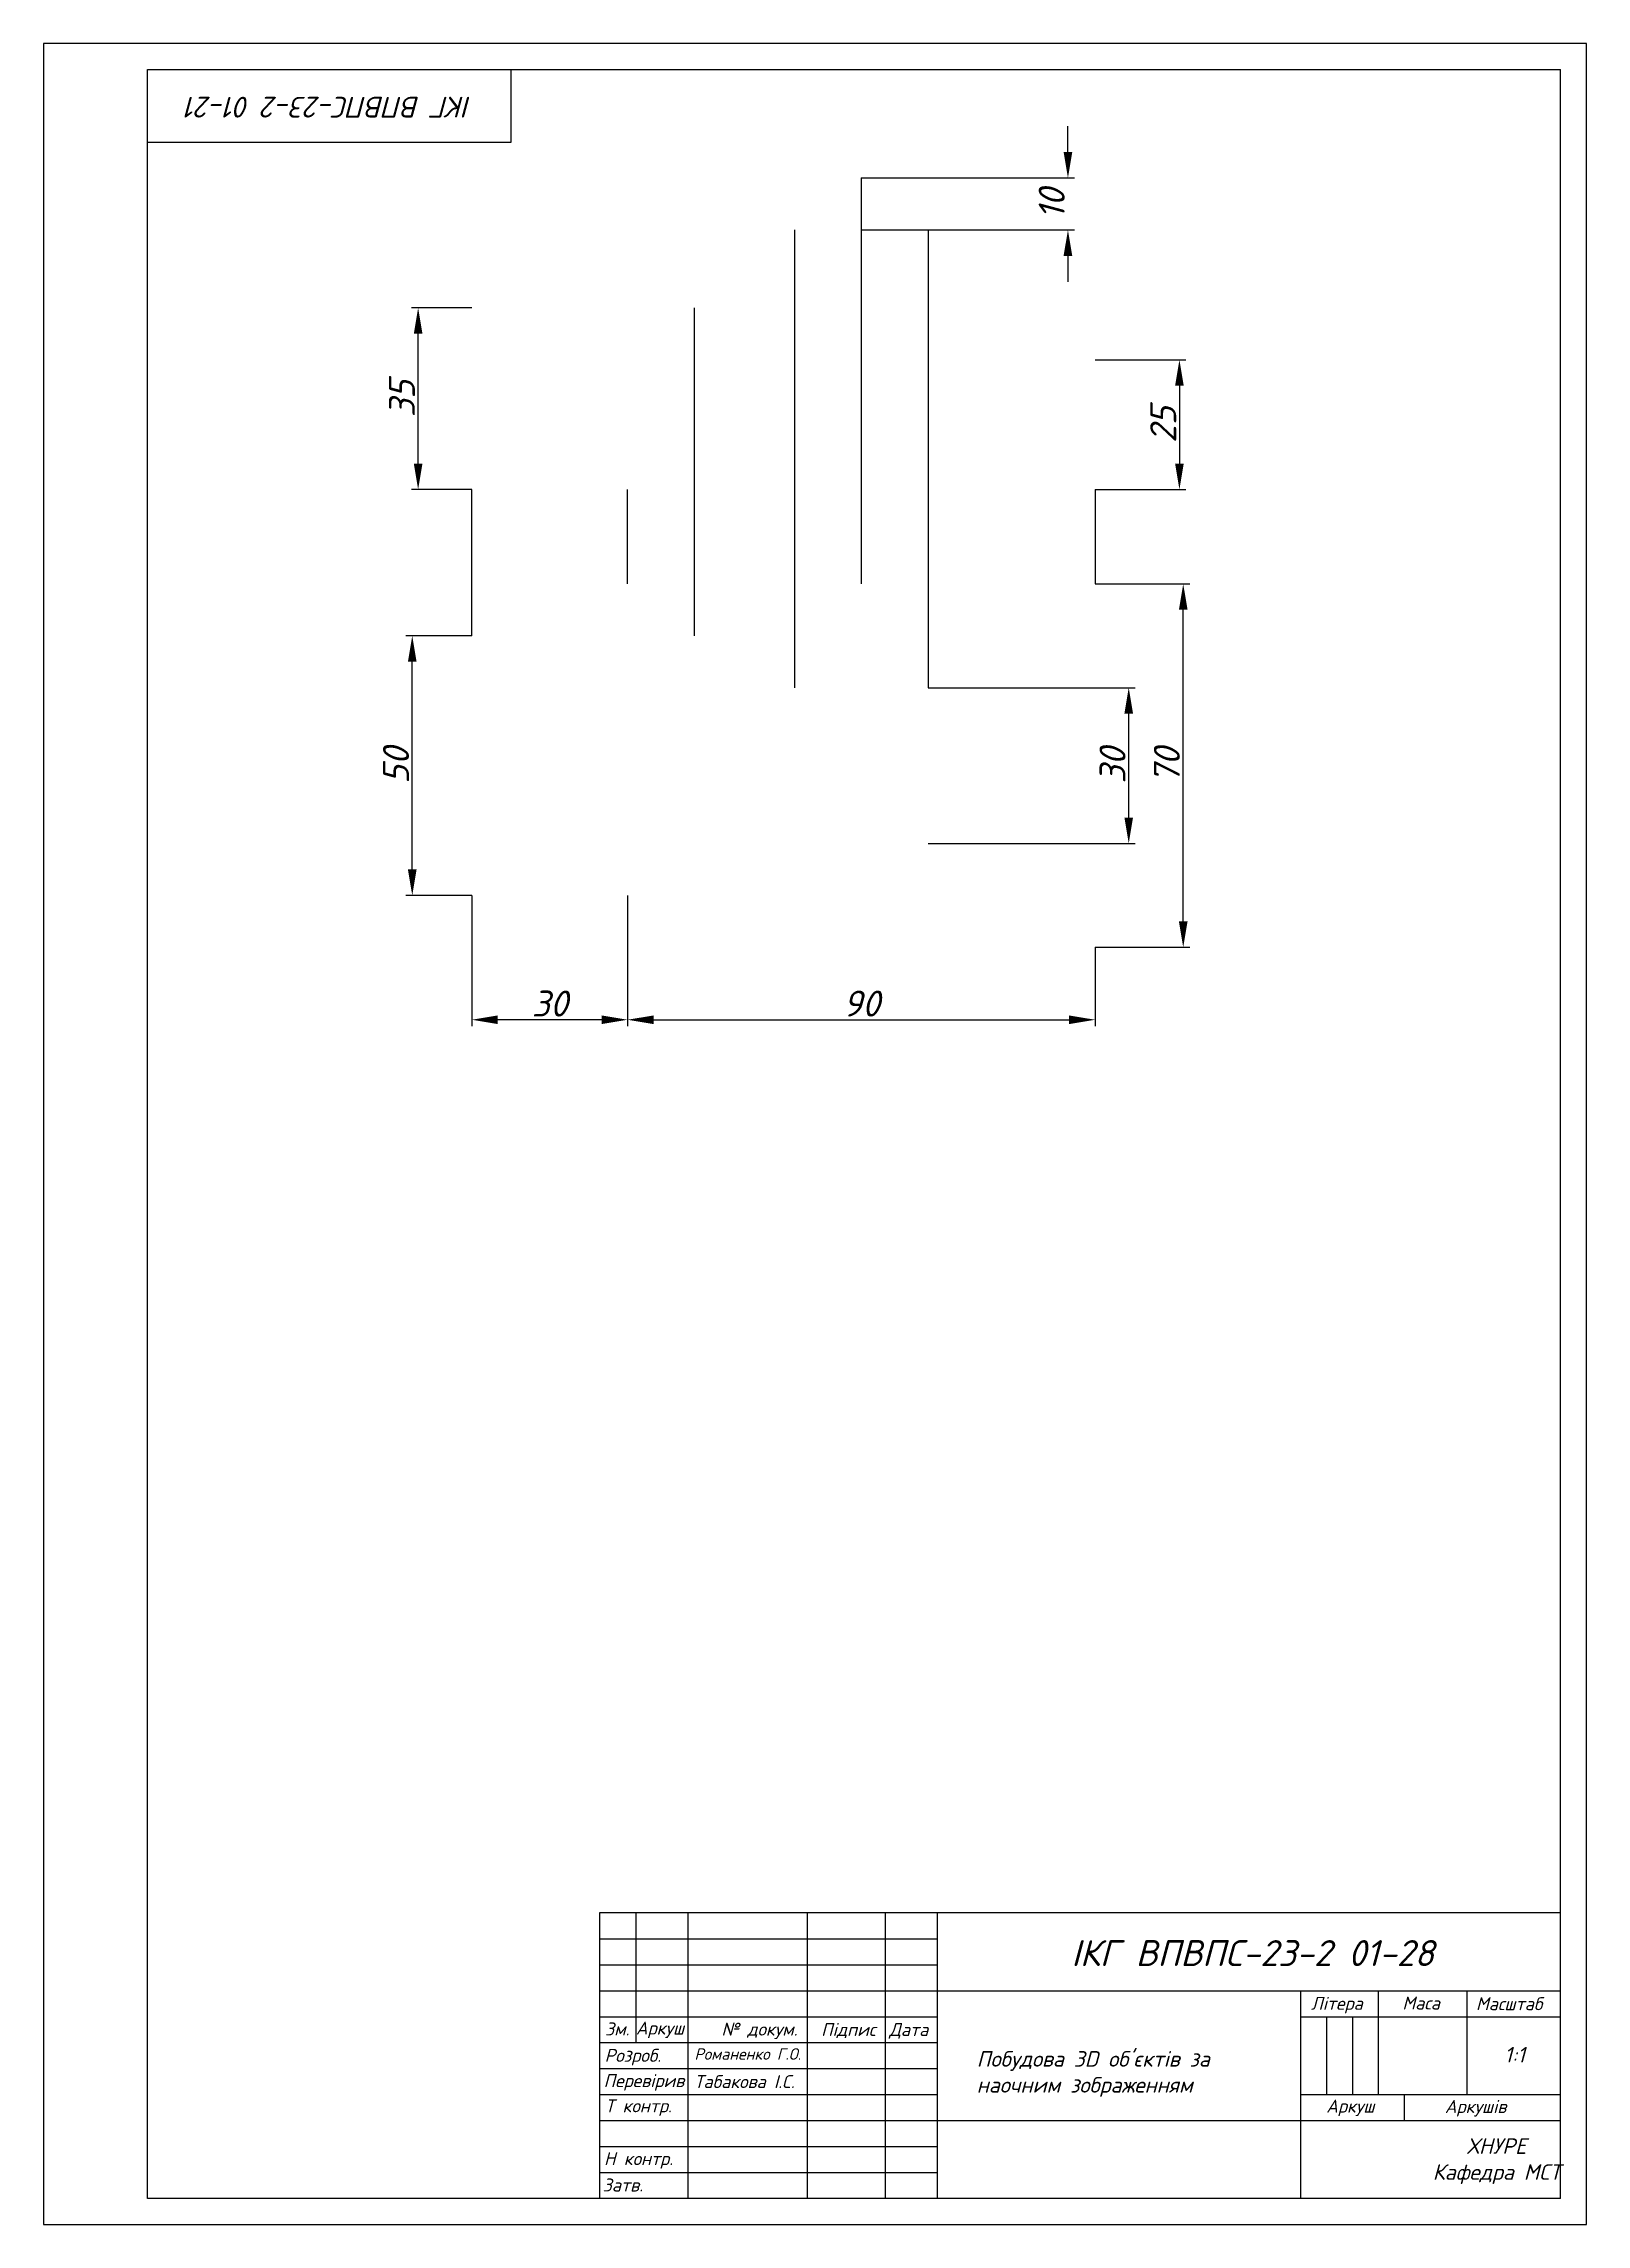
# Paper-space layout 'Layout2' of a CAD drawing. Header units: millimetres. Extents: x 0 to 297, y 0 to 420.
# The model-space entities are those that its viewports show. They can reach past a viewport. Long polylines and large blocks are cut down to what shows.
import ezdxf

# ---------------------------------------------------------------- set-up
doc = ezdxf.new("R2010")
doc.units = ezdxf.units.MM
doc.header["$MEASUREMENT"] = 0
for name, color, linetype in [('Допоміжні', 1, 'Continuous'), ('Розміри', 5, 'Continuous'), ('таблиця', 7, 'Continuous')]:
    doc.layers.add(name, color=color, linetype=linetype)
doc.layers.get('таблиця').off()
doc.styles.add('style2', font='isocpeui.ttf')
doc.dimstyles.new('UA Standart', dxfattribs={"dimtxt": 5, "dimasz": 5, "dimexe": 1.25, "dimexo": 0, "dimtad": 1, "dimtoh": 1, "dimdec": 0, "dimzin": 0, "dimdsep": 46, "dimtxsty": 'style2', "dimcen": 2.5, "dimadec": 0, "dimazin": 0, "dimtfac": 1, "dimtdec": 0, "dimtofl": 0, "dimtmove": 0, "dimatfit": 3, "dimfxl": 1, "dimtolj": 1, "dimtzin": 0, "dimarcsym": 0})

# ---------------------------------------------------------------- blocks, each defined once
blk = doc.blocks.new('*D36')
at = {"layer": 'Розміри', "color": 0, "lineweight": -2, "transparency": 16777216}
for p, q in [((202.44, 316.06), (220.66, 316.06)), ((219.41, 251.06), (219.41, 311.06)), ((202.44, 246.06), (220.66, 246.06))]:
    blk.add_line(p, q, dxfattribs=at)
at = {"layer": 'Розміри', "color": 0, "transparency": 16777216}
for points in [[(218.58, 311.06), (220.25, 311.06), (219.41, 316.06)], [(218.58, 251.06), (220.25, 251.06), (219.41, 246.06)]]:
    blk.add_solid(points, dxfattribs=at)
at = {"layer": 'Розміри', "color": 0, "transparency": 16777216, "insert": (216.26, 281.06), "char_height": 5, "attachment_point": 5, "rotation": 90, "style": 'style2'}
blk.add_mtext('\\A1;70', dxfattribs=at)
blk = doc.blocks.new('*D37')
at = {"layer": 'Розміри', "color": 0, "lineweight": -2, "transparency": 16777216}
for p, q in [((170.29, 296.06), (210.17, 296.06)), ((208.92, 271.06), (208.92, 291.06)), ((170.29, 266.06), (210.17, 266.06))]:
    blk.add_line(p, q, dxfattribs=at)
at = {"layer": 'Розміри', "color": 0, "transparency": 16777216}
for points in [[(208.09, 291.06), (209.75, 291.06), (208.92, 296.06)], [(208.09, 271.06), (209.75, 271.06), (208.92, 266.06)]]:
    blk.add_solid(points, dxfattribs=at)
at = {"layer": 'Розміри', "color": 0, "transparency": 16777216, "insert": (205.8, 281.06), "char_height": 5, "attachment_point": 5, "rotation": 90, "style": 'style2'}
blk.add_mtext('\\A1;30', dxfattribs=at)
blk = doc.blocks.new('*D38')
at = {"layer": 'Розміри', "color": 0, "lineweight": -2, "transparency": 16777216}
for p, q in [((112.44, 246.06), (112.44, 230.86)), ((202.44, 246.06), (202.44, 230.86)), ((117.44, 232.11), (197.44, 232.11))]:
    blk.add_line(p, q, dxfattribs=at)
at = {"layer": 'Розміри', "color": 0, "transparency": 16777216}
for points in [[(117.44, 232.94), (117.44, 231.28), (112.44, 232.11)], [(197.44, 232.94), (197.44, 231.28), (202.44, 232.11)]]:
    blk.add_solid(points, dxfattribs=at)
at = {"layer": 'Розміри', "color": 0, "transparency": 16777216, "insert": (157.44, 235.23), "char_height": 5, "attachment_point": 5, "style": 'style2'}
blk.add_mtext('\\A1;90', dxfattribs=at)
blk = doc.blocks.new('*D39')
at = {"layer": 'Розміри', "color": 0, "lineweight": -2, "transparency": 16777216}
for p, q in [((82.44, 256.06), (82.44, 230.86)), ((112.44, 256.06), (112.44, 230.86)), ((107.44, 232.11), (87.44, 232.11))]:
    blk.add_line(p, q, dxfattribs=at)
at = {"layer": 'Розміри', "color": 0, "transparency": 16777216}
for points in [[(87.44, 232.94), (87.44, 231.28), (82.44, 232.11)], [(107.44, 232.94), (107.44, 231.28), (112.44, 232.11)]]:
    blk.add_solid(points, dxfattribs=at)
at = {"layer": 'Розміри', "color": 0, "transparency": 16777216, "insert": (97.44, 235.23), "char_height": 5, "attachment_point": 5, "style": 'style2'}
blk.add_mtext('\\A1;30', dxfattribs=at)
blk = doc.blocks.new('*D40')
at = {"layer": 'Розміри', "color": 0, "lineweight": -2, "transparency": 16777216}
for p, q in [((82.44, 306.06), (69.74, 306.06)), ((70.99, 261.06), (70.99, 301.06)), ((82.44, 256.06), (69.74, 256.06))]:
    blk.add_line(p, q, dxfattribs=at)
at = {"layer": 'Розміри', "color": 0, "transparency": 16777216}
for points in [[(70.15, 301.06), (71.82, 301.06), (70.99, 306.06)], [(70.15, 261.06), (71.82, 261.06), (70.99, 256.06)]]:
    blk.add_solid(points, dxfattribs=at)
at = {"layer": 'Розміри', "color": 0, "transparency": 16777216, "insert": (67.86, 281.06), "char_height": 5, "attachment_point": 5, "rotation": 90, "style": 'style2'}
blk.add_mtext('\\A1;50', dxfattribs=at)
blk = doc.blocks.new('*D41')
at = {"layer": 'Розміри', "color": 0, "lineweight": -2, "transparency": 16777216}
for p, q in [((197.22, 399.23), (197.22, 404.23)), ((157.44, 394.23), (198.47, 394.23)), ((157.44, 384.23), (198.47, 384.23)), ((197.22, 379.23), (197.22, 374.23))]:
    blk.add_line(p, q, dxfattribs=at)
at = {"layer": 'Розміри', "color": 0, "transparency": 16777216}
for points in [[(196.38, 399.23), (198.05, 399.23), (197.22, 394.23)], [(196.38, 379.23), (198.05, 379.23), (197.22, 384.23)]]:
    blk.add_solid(points, dxfattribs=at)
at = {"layer": 'Розміри', "color": 0, "transparency": 16777216, "insert": (194.09, 389.23), "char_height": 5, "attachment_point": 5, "rotation": 90, "style": 'style2'}
blk.add_mtext('\\A1;10', dxfattribs=at)
blk = doc.blocks.new('*D42')
at = {"layer": 'Розміри', "color": 0, "lineweight": -2, "transparency": 16777216}
for p, q in [((202.44, 359.23), (219.93, 359.23)), ((218.68, 354.23), (218.68, 339.23)), ((202.44, 334.23), (219.93, 334.23))]:
    blk.add_line(p, q, dxfattribs=at)
at = {"layer": 'Розміри', "color": 0, "transparency": 16777216}
for points in [[(217.85, 354.23), (219.51, 354.23), (218.68, 359.23)], [(217.85, 339.23), (219.51, 339.23), (218.68, 334.23)]]:
    blk.add_solid(points, dxfattribs=at)
at = {"layer": 'Розміри', "color": 0, "transparency": 16777216, "insert": (215.56, 346.73), "char_height": 5, "attachment_point": 5, "rotation": 90, "style": 'style2'}
blk.add_mtext('\\A1;25', dxfattribs=at)
blk = doc.blocks.new('*D43')
at = {"layer": 'Розміри', "color": 0, "lineweight": -2, "transparency": 16777216}
for p, q in [((82.44, 369.23), (70.87, 369.23)), ((72.12, 339.23), (72.12, 364.23)), ((82.44, 334.23), (70.87, 334.23))]:
    blk.add_line(p, q, dxfattribs=at)
at = {"layer": 'Розміри', "color": 0, "transparency": 16777216}
for points in [[(71.29, 364.23), (72.95, 364.23), (72.12, 369.23)], [(71.29, 339.23), (72.95, 339.23), (72.12, 334.23)]]:
    blk.add_solid(points, dxfattribs=at)
at = {"layer": 'Розміри', "color": 0, "transparency": 16777216, "insert": (69, 351.73), "char_height": 5, "attachment_point": 5, "rotation": 90, "style": 'style2'}
blk.add_mtext('\\A1;35', dxfattribs=at)

msp = doc.modelspace()

# ---------------------------------------------------------------- linework, layer by layer
for p, q in [((20, 5), (20, 415)), ((20, 415), (292, 415)), ((90, 401), (90, 415)), ((292, 5), (292, 415)), ((20, 401), (90, 401)), ((292, 60), (107, 60)), ((107, 60), (107, 5)), ((114, 60), (114, 35)), ((124, 60), (124, 5)), ((147, 60), (147, 5)), ((162, 60), (162, 5)), ((172, 60), (172, 5)), ((107, 55), (172, 55)), ((107, 50), (172, 50)), ((107, 45), (292, 45)), ((242, 45), (242, 5)), ((257, 40), (257, 45)), ((274, 45), (274, 25)), ((107, 40), (172, 40)), ((242, 40), (292, 40)), ((247, 40), (247, 25)), ((252, 40), (252, 25)), ((257, 25), (257, 40)), ((107, 35), (172, 35)), ((107, 30), (172, 30)), ((107, 25), (172, 25)), ((242, 25), (292, 25)), ((262, 20), (262, 25)), ((107, 20), (292, 20)), ((107, 15), (172, 15)), ((107, 10), (172, 10)), ((292, 5), (20, 5))]:
    msp.add_line(p, q)
msp.add_lwpolyline([(0, 0), (297, 0), (297, 420), (0, 420)], close=True)

# ---------------------------------------------------------------- texts
at = {"lineweight": -3, "insert": (82.4, 405.76), "char_height": 4, "attachment_point": 1, "rotation": 180, "style": 'style2'}
msp.add_mtext('{\\fISOCPEUR|b0|i1|c204|p34;ІКГ ВПВПС-23-2 01-21}', dxfattribs=at)
at = {"attachment_point": 1, "style": 'style2'}
for s, insert, char_height in [('{\\fISOCPEUR|b0|i1|c204|p34;ІКГ ВПВПС-23-2 01-28}', (197.87, 54.75), 5), ('{\\fISOCPEUR|b0|i1|c204|p34;Літера}', (243.98, 43.82), 2.5), ('{\\fISOCPEUR|b0|i1|c204|p34;Маса}', (261.58, 43.88), 2.5), ('{\\fISOCPEUR|b0|i1|c204|p34;Масштаб}', (275.74, 43.75), 2.5), ('{\\fISOCPEUR|b0|i1|c204|p34;Зм.}', (108.08, 38.89), 2.5), ('{\\fISOCPEUR|b0|i1|c204|p34;Аркуш}', (114.02, 39.06), 2.5), ('\\pxi-3,l4,t4;{\\fISOCPEUR|b0|i1|c204|p34;№ докум.}', (127.99, 38.85), 2.5), ('{\\fISOCPEUR|b0|i1|c204|p34;Підпис}', (149.68, 38.78), 2.5), ('{\\fISOCPEUR|b0|i1|c204|p34;Дата}', (162.78, 38.77), 2.5), ('{\\fISOCPEUR|b0|i1|c204|p34;Розроб.}', (108, 33.8), 2.5), ('{\\fISOCPEUR|b0|i1|c204|p34;Романенко Г.О.}', (125.29, 33.91), 2.2), ('{\\fISOCPEUR|b0|i1|c204|p34;Перевірив}', (107.81, 28.93), 2.5), ('{\\fISOCPEUR|b0|i1|c204|p34;Табакова І.С.}', (125.25, 28.75), 2.5), ('{\\fISOCPEUR|b0|i1|c204|p34;Т контр.}', (108.09, 24.08), 2.5), ('{\\fISOCPEUR|b0|i1|c204|p34;Аркуш}', (246.92, 24.03), 2.5), ('{\\fISOCPEUR|b0|i1|c204|p34;Аркушів}', (269.75, 23.95), 2.5), ('{\\fISOCPEUR|b0|i1|c204|p34;Н контр.}', (107.88, 13.91), 2.5), ('\\pxqc;{\\fISOCPEUR|b0|i1|c204|p34;ХНУРЕ\\PКафедра МСТ}', (267.42, 16.58), 3)]:
    msp.add_mtext(s, dxfattribs=dict(at, insert=insert, char_height=char_height))
for s, insert, char_height, width in [("\\pxql;{\\fISOCPEUR|b0|i1|c204|p34;Побудова 3D об'єктів за наочним зображенням}", (179.63, 33.37), 3, 58.1534), ('1:1', (281.21, 34.19), 3, 0.1499), ('{\\fISOCPEUR|b0|i1|c204|p34;Затв.}', (107.63, 8.83), 2.5, 20.3295)]:
    msp.add_mtext(s, dxfattribs=dict(at, insert=insert, char_height=char_height, width=width))

psp = doc.layouts.new('Layout2')

# ---------------------------------------------------------------- linework, layer by layer
at = {"layer": 'Допоміжні'}
for p, q in [((157.44, 394.23), (157.44, 316.06)), ((144.58, 384.23), (144.58, 296.06)), ((170.29, 384.23), (170.29, 296.06)), ((125.29, 369.23), (125.29, 306.06)), ((82.44, 306.06), (82.44, 334.23)), ((112.44, 316.06), (112.44, 334.23)), ((202.44, 334.23), (202.44, 316.06))]:
    psp.add_line(p, q, dxfattribs=at)

# ---------------------------------------------------------------- dimensions: what is measured, and where the dimension line sits
at = {"layer": 'Розміри'}
dim = psp.add_linear_dim(base=(197.22, 384.23), p1=(157.44, 394.23), p2=(157.44, 384.23), angle=90, dimstyle='UA Standart', dxfattribs=at)
dim.commit()
dim.dimension.update_dxf_attribs({"geometry": '*D41', "text_midpoint": (194.09, 389.23)})
for base, p1, p2, picture, middle in [((72.12, 369.23), (82.44, 334.23), (82.44, 369.23), '*D43', (69, 351.73)), ((218.68, 334.23), (202.44, 359.23), (202.44, 334.23), '*D42', (215.56, 346.73)), ((219.41, 316.06), (202.44, 246.06), (202.44, 316.06), '*D36', (216.26, 281.06)), ((70.99, 306.06), (82.44, 256.06), (82.44, 306.06), '*D40', (67.86, 281.06)), ((208.92, 296.06), (170.29, 266.06), (170.29, 296.06), '*D37', (205.8, 281.06))]:
    dim = psp.add_linear_dim(base=base, p1=p1, p2=p2, angle=90, dimstyle='UA Standart', override={"dimlfac": -1}, dxfattribs=at)
    dim.commit()
    dim.dimension.update_dxf_attribs({"geometry": picture, "text_midpoint": middle})
for base, p1, p2, picture, middle in [((82.44, 232.11), (112.44, 256.06), (82.44, 256.06), '*D39', (97.44, 235.23)), ((202.44, 232.11), (112.44, 246.06), (202.44, 246.06), '*D38', (157.44, 235.23))]:
    dim = psp.add_linear_dim(base=base, p1=p1, p2=p2, dimstyle='UA Standart', override={"dimlfac": -1}, dxfattribs=at)
    dim.commit()
    dim.dimension.update_dxf_attribs({"geometry": picture, "text_midpoint": middle})

# ---------------------------------------------------------------- viewports
at = {"layer": 'таблиця'}
psp.add_viewport(center=(148.52, 210.11), size=(297, 420), view_center_point=(148.5, 210), view_height=420, dxfattribs=at)

doc.saveas('drawing.dxf')
